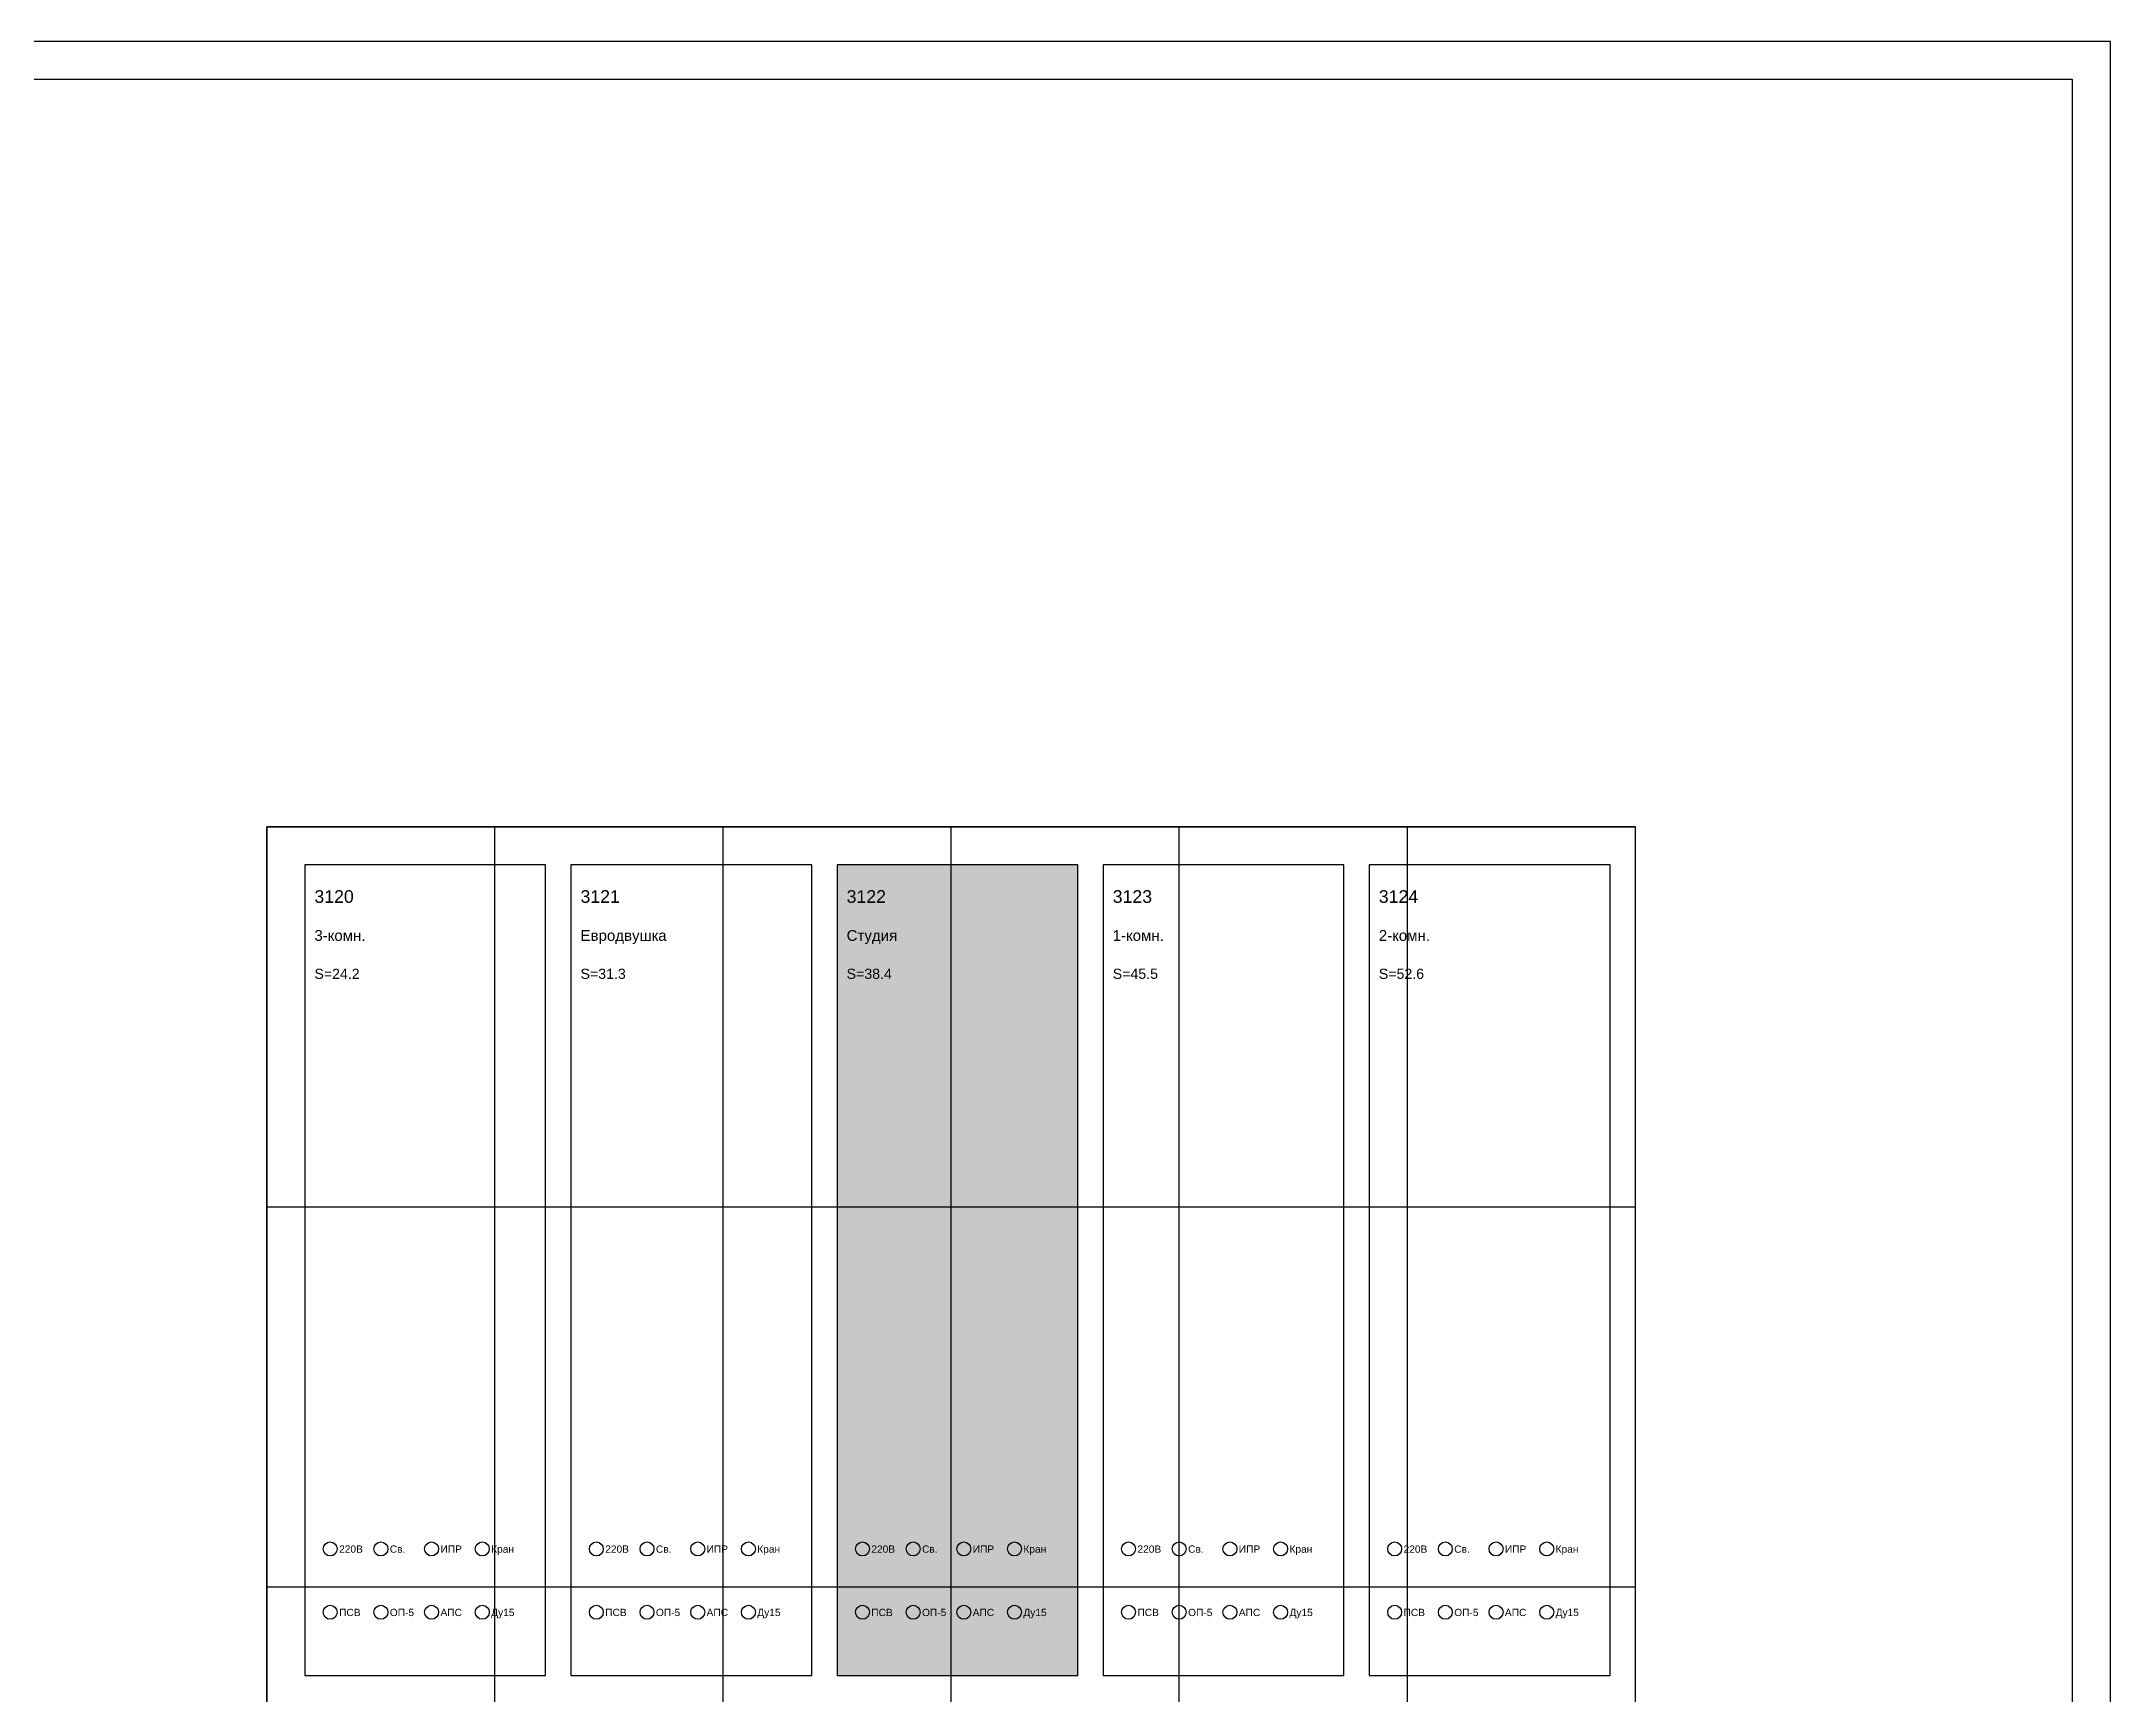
# Model space of a CAD drawing. Header units: millimetres. Extents: x 0 to 7008, y 0 to 594.
# Drawn here: x 1395.4 to 1722, y 333 to 594 of the extents above; entities that cross this region are included whole.
import ezdxf

# ---------------------------------------------------------------- set-up
doc = ezdxf.new("R2010")
doc.units = ezdxf.units.MM
for name, color, linetype in [('GRAPH', 7, 'Continuous'), ('TABLE_FILL', 8, 'Continuous'), ('TEXT', 2, 'Continuous')]:
    doc.layers.add(name, color=color, linetype=linetype)
doc.styles.get("Standard").update_dxf_attribs({"font": 'arial.ttf'})

msp = doc.modelspace()

# ---------------------------------------------------------------- hatches: boundary and pattern name
at = {"layer": 'TABLE_FILL'}
msp.add_hatch(color=7, dxfattribs=at).paths.add_polyline_path([(1521, 336), (1559, 336), (1559, 464), (1521, 464)])

# ---------------------------------------------------------------- linework, layer by layer
at = {"layer": 'GRAPH'}
for p, q in [((1716, 588), (887, 588)), ((1716, 6), (1716, 588)), ((1431, 110), (1431, 470)), ((1431, 470), (1647, 470)), ((1647, 470), (1431, 470)), ((1431, 470), (1431, 110)), ((1467, 110), (1467, 470)), ((1503, 110), (1503, 470)), ((1539, 110), (1539, 470)), ((1575, 110), (1575, 470)), ((1611, 110), (1611, 470)), ((1647, 110), (1647, 470)), ((1647, 110), (1647, 470)), ((1475, 464), (1437, 464)), ((1437, 464), (1437, 336)), ((1475, 336), (1475, 464)), ((1517, 464), (1479, 464)), ((1479, 464), (1479, 336)), ((1517, 336), (1517, 464)), ((1559, 464), (1521, 464)), ((1521, 464), (1521, 336)), ((1559, 336), (1559, 464)), ((1601, 464), (1563, 464)), ((1563, 464), (1563, 336)), ((1601, 336), (1601, 464)), ((1643, 464), (1605, 464)), ((1605, 464), (1605, 336)), ((1643, 336), (1643, 464)), ((1431, 410), (1647, 410)), ((1431, 350), (1647, 350)), ((1437, 336), (1475, 336)), ((1479, 336), (1517, 336)), ((1521, 336), (1559, 336)), ((1563, 336), (1601, 336)), ((1605, 336), (1643, 336))]:
    msp.add_line(p, q, dxfattribs=at)
msp.add_lwpolyline([(881, 0), (1722, 0), (1722, 594), (881, 594)], close=True, dxfattribs=at)
for centre in [(1441, 356), (1449, 356), (1457, 356), (1465, 356), (1483, 356), (1491, 356), (1499, 356), (1507, 356), (1525, 356), (1533, 356), (1541, 356), (1549, 356), (1567, 356), (1575, 356), (1583, 356), (1591, 356), (1609, 356), (1617, 356), (1625, 356), (1633, 356), (1441, 346), (1449, 346), (1457, 346), (1465, 346), (1483, 346), (1491, 346), (1499, 346), (1507, 346), (1525, 346), (1533, 346), (1541, 346), (1549, 346), (1567, 346), (1575, 346), (1583, 346), (1591, 346), (1609, 346), (1617, 346), (1625, 346), (1633, 346)]:
    msp.add_circle(centre, 1.1, dxfattribs=at)

# ---------------------------------------------------------------- texts
at = {"layer": 'TEXT'}
for s, height, p in [('3120', 2, (1438.5, 458)), ('3121', 2, (1480.5, 458)), ('3122', 2, (1522.5, 458)), ('3123', 2, (1564.5, 458)), ('3124', 2, (1606.5, 458)), ('3-комн.', 1.7, (1438.5, 452)), ('Евродвушка', 1.7, (1480.5, 452)), ('Студия', 1.7, (1522.5, 452)), ('1-комн.', 1.7, (1564.5, 452)), ('2-комн.', 1.7, (1606.5, 452)), ('S=24.2', 1.6, (1438.5, 446)), ('S=31.3', 1.6, (1480.5, 446)), ('S=38.4', 1.6, (1522.5, 446)), ('S=45.5', 1.6, (1564.5, 446)), ('S=52.6', 1.6, (1606.5, 446)), ('220В', 1.15, (1442.4, 355.4)), ('Св.', 1.15, (1450.4, 355.4)), ('ИПР', 1.15, (1458.4, 355.4)), ('Кран', 1.15, (1466.4, 355.4)), ('220В', 1.15, (1484.4, 355.4)), ('Св.', 1.15, (1492.4, 355.4)), ('ИПР', 1.15, (1500.4, 355.4)), ('Кран', 1.15, (1508.4, 355.4)), ('220В', 1.15, (1526.4, 355.4)), ('Св.', 1.15, (1534.4, 355.4)), ('ИПР', 1.15, (1542.4, 355.4)), ('Кран', 1.15, (1550.4, 355.4)), ('220В', 1.15, (1568.4, 355.4)), ('Св.', 1.15, (1576.4, 355.4)), ('ИПР', 1.15, (1584.4, 355.4)), ('Кран', 1.15, (1592.4, 355.4)), ('220В', 1.15, (1610.4, 355.4)), ('Св.', 1.15, (1618.4, 355.4)), ('ИПР', 1.15, (1626.4, 355.4)), ('Кран', 1.15, (1634.4, 355.4)), ('ПСВ', 1.15, (1442.4, 345.4)), ('ОП-5', 1.15, (1450.4, 345.4)), ('АПС', 1.15, (1458.4, 345.4)), ('Ду15', 1.15, (1466.4, 345.4)), ('ПСВ', 1.15, (1484.4, 345.4)), ('ОП-5', 1.15, (1492.4, 345.4)), ('АПС', 1.15, (1500.4, 345.4)), ('Ду15', 1.15, (1508.4, 345.4)), ('ПСВ', 1.15, (1526.4, 345.4)), ('ОП-5', 1.15, (1534.4, 345.4)), ('АПС', 1.15, (1542.4, 345.4)), ('Ду15', 1.15, (1550.4, 345.4)), ('ПСВ', 1.15, (1568.4, 345.4)), ('ОП-5', 1.15, (1576.4, 345.4)), ('АПС', 1.15, (1584.4, 345.4)), ('Ду15', 1.15, (1592.4, 345.4)), ('ПСВ', 1.15, (1610.4, 345.4)), ('ОП-5', 1.15, (1618.4, 345.4)), ('АПС', 1.15, (1626.4, 345.4)), ('Ду15', 1.15, (1634.4, 345.4))]:
    msp.add_text(s, height=height, dxfattribs=at).set_placement(p)

doc.saveas('drawing.dxf')
